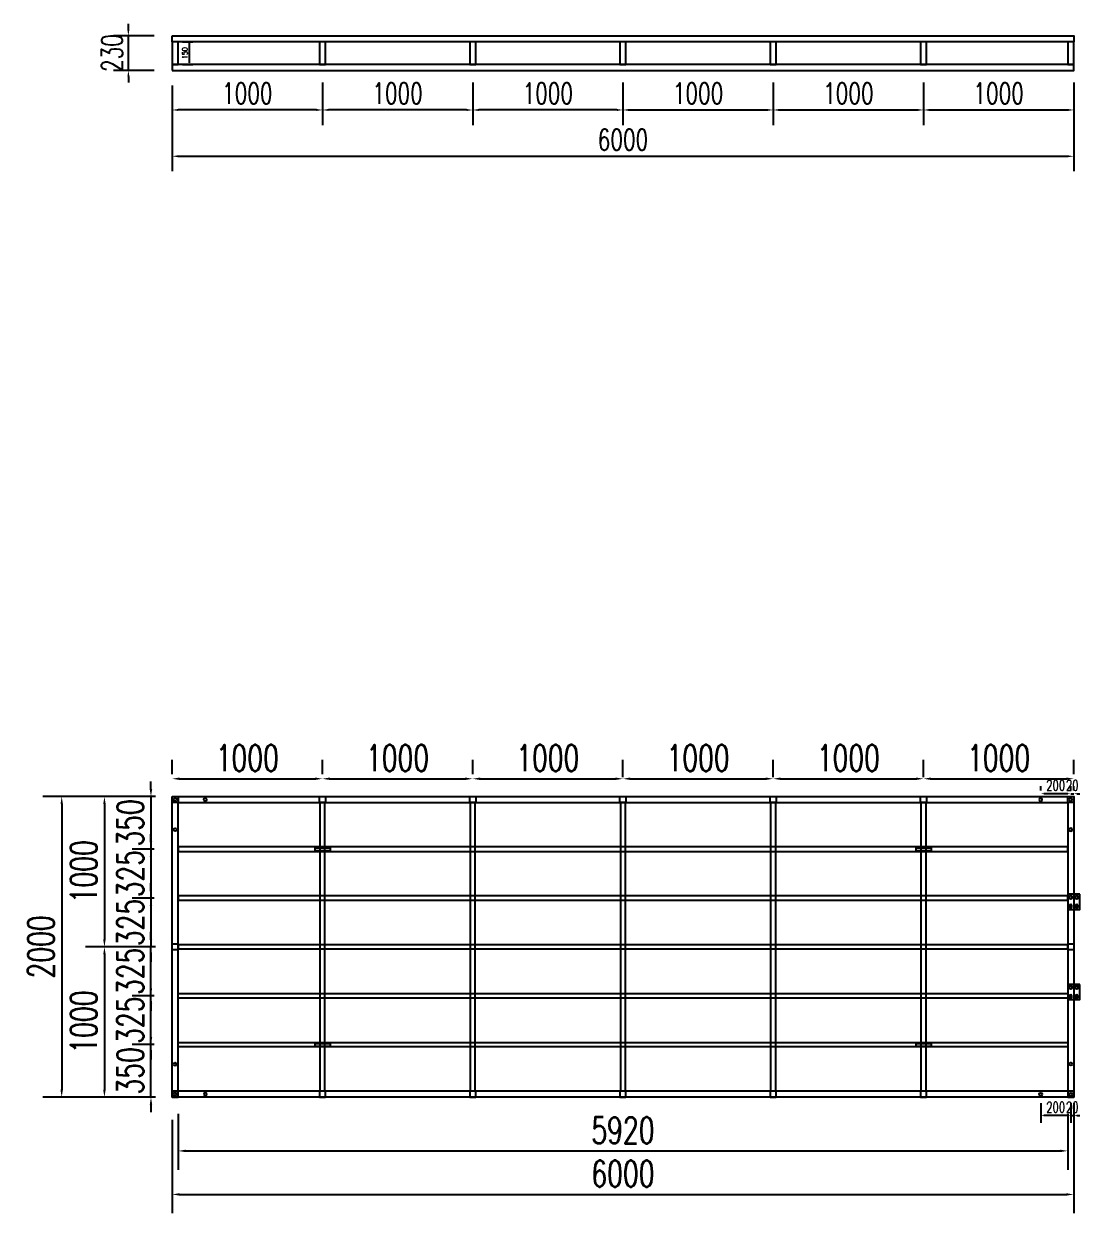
# Model space of a CAD drawing. Header units: millimetres. Extents: x -1088552 to 100, y 985 to 1353733.
# Drawn here: x -974571 to -967541, y 1264290 to 1272205 of the extents above; entities that cross this region are included whole.
import ezdxf

# ---------------------------------------------------------------- set-up
doc = ezdxf.new("R2010")
doc.units = ezdxf.units.MM
doc.header["$LTSCALE"] = 10
doc.layers.get('0').update_dxf_attribs({"linetype": 'CONTINUOUS'})
doc.layers.get('DEFPOINTS').update_dxf_attribs({"linetype": 'CONTINUOUS'})
for name, color, linetype in [('W-ALUMINUM_FRAME铝架', 30, 'CONTINUOUS'), ('W-STEEL_FRAME钢架', 3, 'CONTINUOUS'), ('W-STEEL_KEEL钢龙骨', 5, 'CONTINUOUS')]:
    doc.layers.add(name, color=color, linetype=linetype)
doc.styles.add('STANDARD_T3', font='simplex.shx', dxfattribs={"width": 0.7, "bigfont": 'gbcbig.shx'})
doc.dimstyles.new('W&&10', dxfattribs={"dimtxt": 35, "dimasz": 10, "dimexe": 25, "dimexo": 30, "dimgap": 10, "dimtad": 1, "dimdec": 0, "dimzin": 0, "dimdsep": 46, "dimtxsty": 'STANDARD_T3', "dimcen": 0.09, "dimclrd": 1, "dimclre": 1, "dimclrt": 7, "dimazin": 2, "dimtfac": 1, "dimtdec": 0, "dimtix": 1, "dimtmove": 2, "dimatfit": 3, "dimfxl": 100, "dimtolj": 1, "dimtzin": 0, "dimarcsym": 0})
doc.dimstyles.new('W&&20', dxfattribs={"dimtxt": 70, "dimasz": 20, "dimexe": 50, "dimexo": 60, "dimgap": 20, "dimtad": 1, "dimdec": 0, "dimzin": 0, "dimdsep": 46, "dimtxsty": 'STANDARD_T3', "dimcen": 0.09, "dimclrd": 1, "dimclre": 1, "dimclrt": 7, "dimazin": 2, "dimtfac": 1, "dimtdec": 0, "dimtix": 1, "dimtmove": 2, "dimatfit": 3, "dimfxl": 100, "dimtolj": 1, "dimtzin": 0, "dimarcsym": 0})
doc.dimstyles.new('W&&40', dxfattribs={"dimtxt": 140, "dimasz": 40, "dimexe": 100, "dimexo": 120, "dimgap": 40, "dimtad": 1, "dimdec": 0, "dimzin": 0, "dimdsep": 46, "dimtxsty": 'STANDARD_T3', "dimcen": 0.09, "dimclrd": 1, "dimclre": 1, "dimclrt": 7, "dimazin": 2, "dimtfac": 1, "dimtdec": 0, "dimtix": 1, "dimtmove": 2, "dimatfit": 3, "dimfxl": 100, "dimtolj": 1, "dimtzin": 0, "dimarcsym": 0})
doc.dimstyles.new('W&&50', dxfattribs={"dimtxt": 175, "dimasz": 50, "dimexe": 125, "dimexo": 150, "dimgap": 50, "dimtad": 1, "dimdec": 0, "dimzin": 0, "dimdsep": 46, "dimtxsty": 'STANDARD_T3', "dimcen": 0.09, "dimclrd": 1, "dimclre": 1, "dimclrt": 7, "dimazin": 2, "dimtfac": 1, "dimtdec": 0, "dimtix": 1, "dimtmove": 2, "dimatfit": 3, "dimfxl": 100, "dimtolj": 1, "dimtzin": 0, "dimarcsym": 0})

# ---------------------------------------------------------------- blocks, each defined once
blk = doc.blocks.new('*D26')
at = {"layer": 'DEFPOINTS', "color": 0, "transparency": 16777216}
for p in [(-973584, 1267062.4), (-974034.6, 1266062.4), (-973584, 1266062.4)]:
    blk.add_point(p, dxfattribs=at)
at = {"layer": 'W-STEEL_FRAME钢架', "color": 1, "lineweight": -2, "transparency": 16777216}
for p, q in [((-973734, 1267062.4), (-974159.6, 1267062.4)), ((-974034.6, 1267012.4), (-974034.6, 1266112.4)), ((-973734, 1266062.4), (-974159.6, 1266062.4))]:
    blk.add_line(p, q, dxfattribs=at)
at = {"layer": 'W-STEEL_FRAME钢架', "color": 1, "transparency": 16777216}
for points in [[(-974042.9, 1267012.4), (-974026.3, 1267012.4), (-974034.6, 1267062.4)], [(-974042.9, 1266112.4), (-974026.3, 1266112.4), (-974034.6, 1266062.4)]]:
    blk.add_solid(points, dxfattribs=at)
at = {"layer": 'W-STEEL_FRAME钢架', "color": 7, "transparency": 16777216, "insert": (-974172.1, 1266562.4), "char_height": 175, "attachment_point": 5, "rotation": 90, "style": 'STANDARD_T3'}
blk.add_mtext('\\A1;1000', dxfattribs=at)
blk = doc.blocks.new('*D27')
at = {"layer": 'DEFPOINTS', "color": 0, "transparency": 16777216}
for p in [(-973584, 1266062.4), (-974034.6, 1265062.4), (-973584, 1265062.4)]:
    blk.add_point(p, dxfattribs=at)
at = {"layer": 'W-STEEL_FRAME钢架', "color": 1, "lineweight": -2, "transparency": 16777216}
for p, q in [((-973734, 1266062.4), (-974159.6, 1266062.4)), ((-974034.6, 1266012.4), (-974034.6, 1265112.4)), ((-973734, 1265062.4), (-974159.6, 1265062.4))]:
    blk.add_line(p, q, dxfattribs=at)
at = {"layer": 'W-STEEL_FRAME钢架', "color": 1, "transparency": 16777216}
for points in [[(-974042.9, 1266012.4), (-974026.3, 1266012.4), (-974034.6, 1266062.4)], [(-974042.9, 1265112.4), (-974026.3, 1265112.4), (-974034.6, 1265062.4)]]:
    blk.add_solid(points, dxfattribs=at)
at = {"layer": 'W-STEEL_FRAME钢架', "color": 7, "transparency": 16777216, "insert": (-974172.1, 1265562.4), "char_height": 175, "attachment_point": 5, "rotation": 90, "style": 'STANDARD_T3'}
blk.add_mtext('\\A1;1000', dxfattribs=at)
blk = doc.blocks.new('*D28')
at = {"layer": 'DEFPOINTS', "color": 0, "transparency": 16777216}
for p in [(-973584, 1265062.4), (-967584, 1265062.4), (-967584, 1264415.4)]:
    blk.add_point(p, dxfattribs=at)
at = {"layer": 'W-STEEL_FRAME钢架', "color": 1, "lineweight": -2, "transparency": 16777216}
for p, q in [((-973584, 1264912.4), (-973584, 1264290.4)), ((-967584, 1264912.4), (-967584, 1264290.4)), ((-973534, 1264415.4), (-967634, 1264415.4))]:
    blk.add_line(p, q, dxfattribs=at)
at = {"layer": 'W-STEEL_FRAME钢架', "color": 1, "transparency": 16777216}
for points in [[(-973534, 1264423.7), (-973534, 1264407.1), (-973584, 1264415.4)], [(-967634, 1264423.7), (-967634, 1264407.1), (-967584, 1264415.4)]]:
    blk.add_solid(points, dxfattribs=at)
at = {"layer": 'W-STEEL_FRAME钢架', "color": 7, "transparency": 16777216, "insert": (-970584, 1264552.9), "char_height": 175, "attachment_point": 5, "style": 'STANDARD_T3'}
blk.add_mtext('\\A1;6000', dxfattribs=at)
blk = doc.blocks.new('*D29')
at = {"layer": 'DEFPOINTS', "color": 0, "transparency": 16777216}
for p in [(-973725, 1265412.4), (-973554, 1265412.4), (-973544, 1265062.4)]:
    blk.add_point(p, dxfattribs=at)
at = {"layer": 'W-STEEL_KEEL钢龙骨', "color": 1, "lineweight": -2, "transparency": 16777216}
for p, q in [((-973725, 1265462.4), (-973725, 1265512.4)), ((-973704, 1265412.4), (-973850, 1265412.4)), ((-973725, 1265062.4), (-973725, 1265412.4)), ((-973694, 1265062.4), (-973850, 1265062.4)), ((-973725, 1265012.4), (-973725, 1264962.4))]:
    blk.add_line(p, q, dxfattribs=at)
at = {"layer": 'W-STEEL_KEEL钢龙骨', "color": 1, "transparency": 16777216}
for points in [[(-973733.3, 1265462.4), (-973716.7, 1265462.4), (-973725, 1265412.4)], [(-973733.3, 1265012.4), (-973716.7, 1265012.4), (-973725, 1265062.4)]]:
    blk.add_solid(points, dxfattribs=at)
at = {"layer": 'W-STEEL_KEEL钢龙骨', "color": 7, "transparency": 16777216, "insert": (-973862.5, 1265237.4), "char_height": 175, "attachment_point": 5, "rotation": 90, "style": 'STANDARD_T3'}
blk.add_mtext('\\A1;350', dxfattribs=at)
blk = doc.blocks.new('*D30')
at = {"layer": 'DEFPOINTS', "color": 0, "transparency": 16777216}
for p in [(-973725, 1265737.4), (-973554, 1265737.4), (-973554, 1265412.4)]:
    blk.add_point(p, dxfattribs=at)
at = {"layer": 'W-STEEL_FRAME钢架', "color": 1, "lineweight": -2, "transparency": 16777216}
for p, q in [((-973725, 1265787.4), (-973725, 1265837.4)), ((-973704, 1265737.4), (-973850, 1265737.4)), ((-973725, 1265412.4), (-973725, 1265737.4)), ((-973704, 1265412.4), (-973850, 1265412.4)), ((-973725, 1265362.4), (-973725, 1265312.4))]:
    blk.add_line(p, q, dxfattribs=at)
at = {"layer": 'W-STEEL_FRAME钢架', "color": 1, "transparency": 16777216}
for points in [[(-973733.3, 1265787.4), (-973716.7, 1265787.4), (-973725, 1265737.4)], [(-973733.3, 1265362.4), (-973716.7, 1265362.4), (-973725, 1265412.4)]]:
    blk.add_solid(points, dxfattribs=at)
at = {"layer": 'W-STEEL_FRAME钢架', "color": 7, "transparency": 16777216, "insert": (-973862.5, 1265574.9), "char_height": 175, "attachment_point": 5, "rotation": 90, "style": 'STANDARD_T3'}
blk.add_mtext('\\A1;325', dxfattribs=at)
blk = doc.blocks.new('*D31')
at = {"layer": 'DEFPOINTS', "color": 0, "transparency": 16777216}
for p in [(-973584, 1267062.4), (-974319, 1265062.4), (-973584, 1265062.4)]:
    blk.add_point(p, dxfattribs=at)
at = {"layer": 'W-STEEL_FRAME钢架', "color": 1, "lineweight": -2, "transparency": 16777216}
for p, q in [((-973734, 1267062.4), (-974444, 1267062.4)), ((-974319, 1267012.4), (-974319, 1265112.4)), ((-973734, 1265062.4), (-974444, 1265062.4))]:
    blk.add_line(p, q, dxfattribs=at)
at = {"layer": 'W-STEEL_FRAME钢架', "color": 1, "transparency": 16777216}
for points in [[(-974327.3, 1267012.4), (-974310.6, 1267012.4), (-974319, 1267062.4)], [(-974327.3, 1265112.4), (-974310.6, 1265112.4), (-974319, 1265062.4)]]:
    blk.add_solid(points, dxfattribs=at)
at = {"layer": 'W-STEEL_FRAME钢架', "color": 7, "transparency": 16777216, "insert": (-974456.5, 1266062.4), "char_height": 175, "attachment_point": 5, "rotation": 90, "style": 'STANDARD_T3'}
blk.add_mtext('\\A1;2000', dxfattribs=at)
blk = doc.blocks.new('*D32')
at = {"color": 1, "lineweight": -2, "transparency": 16777216}
for p, q in [((-973584, 1271775), (-973584, 1271223.5)), ((-967584, 1271775), (-967584, 1271223.5)), ((-973544, 1271323.5), (-967624, 1271323.5))]:
    blk.add_line(p, q, dxfattribs=at)
at = {"color": 1, "transparency": 16777216}
for points in [[(-973544, 1271330.2), (-973544, 1271316.9), (-973584, 1271323.5)], [(-967624, 1271330.2), (-967624, 1271316.9), (-967584, 1271323.5)]]:
    blk.add_solid(points, dxfattribs=at)
at = {"layer": 'DEFPOINTS', "color": 0, "transparency": 16777216}
for p in [(-973584, 1271895), (-967584, 1271895), (-967584, 1271323.5)]:
    blk.add_point(p, dxfattribs=at)
at = {"color": 7, "transparency": 16777216, "insert": (-970584, 1271433.5), "char_height": 140, "attachment_point": 5, "style": 'STANDARD_T3'}
blk.add_mtext('\\A1;6000', dxfattribs=at)
blk = doc.blocks.new('*D34')
at = {"layer": 'DEFPOINTS', "color": 0, "transparency": 16777216}
for p in [(-973875.2, 1272125), (-973584, 1272125), (-973584, 1271895)]:
    blk.add_point(p, dxfattribs=at)
at = {"layer": 'W-ALUMINUM_FRAME铝架', "color": 1, "lineweight": -2, "transparency": 16777216}
for p, q in [((-973875.2, 1272165), (-973875.2, 1272205)), ((-973704, 1272125), (-973975.2, 1272125)), ((-973875.2, 1271895), (-973875.2, 1272125)), ((-973704, 1271895), (-973975.2, 1271895)), ((-973875.2, 1271855), (-973875.2, 1271815))]:
    blk.add_line(p, q, dxfattribs=at)
at = {"layer": 'W-ALUMINUM_FRAME铝架', "color": 1, "transparency": 16777216}
for points in [[(-973881.9, 1272165), (-973868.5, 1272165), (-973875.2, 1272125)], [(-973881.9, 1271855), (-973868.5, 1271855), (-973875.2, 1271895)]]:
    blk.add_solid(points, dxfattribs=at)
at = {"layer": 'W-ALUMINUM_FRAME铝架', "color": 7, "transparency": 16777216, "insert": (-973985.2, 1272010), "char_height": 140, "attachment_point": 5, "rotation": 90, "style": 'STANDARD_T3'}
blk.add_mtext('\\A1;230', dxfattribs=at)
blk = doc.blocks.new('*D36')
at = {"color": 1, "lineweight": -2, "transparency": 16777216}
for p, q in [((-970584, 1271815), (-970584, 1271531.5)), ((-969584, 1271815), (-969584, 1271531.5)), ((-970544, 1271631.5), (-969624, 1271631.5))]:
    blk.add_line(p, q, dxfattribs=at)
at = {"color": 1, "transparency": 16777216}
for points in [[(-970544, 1271638.2), (-970544, 1271624.8), (-970584, 1271631.5)], [(-969624, 1271638.2), (-969624, 1271624.8), (-969584, 1271631.5)]]:
    blk.add_solid(points, dxfattribs=at)
at = {"layer": 'DEFPOINTS', "color": 0, "transparency": 16777216}
for p in [(-970584, 1271935), (-969584, 1271935), (-969584, 1271631.5)]:
    blk.add_point(p, dxfattribs=at)
at = {"color": 7, "transparency": 16777216, "insert": (-970084, 1271741.5), "char_height": 140, "attachment_point": 5, "style": 'STANDARD_T3'}
blk.add_mtext('\\A1;1000', dxfattribs=at)
blk = doc.blocks.new('*D37')
at = {"color": 1, "lineweight": -2, "transparency": 16777216}
for p, q in [((-969584, 1271815), (-969584, 1271531.5)), ((-968584, 1271815), (-968584, 1271531.5)), ((-969544, 1271631.5), (-968624, 1271631.5))]:
    blk.add_line(p, q, dxfattribs=at)
at = {"color": 1, "transparency": 16777216}
for points in [[(-969544, 1271638.2), (-969544, 1271624.8), (-969584, 1271631.5)], [(-968624, 1271638.2), (-968624, 1271624.8), (-968584, 1271631.5)]]:
    blk.add_solid(points, dxfattribs=at)
at = {"layer": 'DEFPOINTS', "color": 0, "transparency": 16777216}
for p in [(-969584, 1271935), (-968584, 1271935), (-968584, 1271631.5)]:
    blk.add_point(p, dxfattribs=at)
at = {"color": 7, "transparency": 16777216, "insert": (-969084, 1271741.5), "char_height": 140, "attachment_point": 5, "style": 'STANDARD_T3'}
blk.add_mtext('\\A1;1000', dxfattribs=at)
blk = doc.blocks.new('*D50')
at = {"layer": 'DEFPOINTS', "color": 0, "transparency": 16777216}
for p in [(-973725, 1266062.4), (-973544, 1266062.4), (-973554, 1265737.4)]:
    blk.add_point(p, dxfattribs=at)
at = {"layer": 'W-STEEL_FRAME钢架', "color": 1, "lineweight": -2, "transparency": 16777216}
for p, q in [((-973725, 1266112.4), (-973725, 1266162.4)), ((-973694, 1266062.4), (-973850, 1266062.4)), ((-973725, 1265737.4), (-973725, 1266062.4)), ((-973704, 1265737.4), (-973850, 1265737.4)), ((-973725, 1265687.4), (-973725, 1265637.4))]:
    blk.add_line(p, q, dxfattribs=at)
at = {"layer": 'W-STEEL_FRAME钢架', "color": 1, "transparency": 16777216}
for points in [[(-973733.3, 1266112.4), (-973716.7, 1266112.4), (-973725, 1266062.4)], [(-973733.3, 1265687.4), (-973716.7, 1265687.4), (-973725, 1265737.4)]]:
    blk.add_solid(points, dxfattribs=at)
at = {"layer": 'W-STEEL_FRAME钢架', "color": 7, "transparency": 16777216, "insert": (-973862.5, 1265899.9), "char_height": 175, "attachment_point": 5, "rotation": 90, "style": 'STANDARD_T3'}
blk.add_mtext('\\A1;325', dxfattribs=at)
blk = doc.blocks.new('*D38')
at = {"layer": 'DEFPOINTS', "color": 0, "transparency": 16777216}
for p in [(-973544, 1267062.4), (-973725, 1266712.4), (-973554, 1266712.4)]:
    blk.add_point(p, dxfattribs=at)
at = {"layer": 'W-STEEL_KEEL钢龙骨', "color": 1, "lineweight": -2, "transparency": 16777216}
for p, q in [((-973725, 1267112.4), (-973725, 1267162.4)), ((-973694, 1267062.4), (-973850, 1267062.4)), ((-973725, 1267062.4), (-973725, 1266712.4)), ((-973704, 1266712.4), (-973850, 1266712.4)), ((-973725, 1266662.4), (-973725, 1266612.4))]:
    blk.add_line(p, q, dxfattribs=at)
at = {"layer": 'W-STEEL_KEEL钢龙骨', "color": 1, "transparency": 16777216}
for points in [[(-973733.3, 1267112.4), (-973716.7, 1267112.4), (-973725, 1267062.4)], [(-973733.3, 1266662.4), (-973716.7, 1266662.4), (-973725, 1266712.4)]]:
    blk.add_solid(points, dxfattribs=at)
at = {"layer": 'W-STEEL_KEEL钢龙骨', "color": 7, "transparency": 16777216, "insert": (-973862.5, 1266887.4), "char_height": 175, "attachment_point": 5, "rotation": 90, "style": 'STANDARD_T3'}
blk.add_mtext('\\A1;350', dxfattribs=at)
blk = doc.blocks.new('*D39')
at = {"layer": 'DEFPOINTS', "color": 0, "transparency": 16777216}
for p in [(-973554, 1266712.4), (-973725, 1266387.4), (-973554, 1266387.4)]:
    blk.add_point(p, dxfattribs=at)
at = {"layer": 'W-STEEL_FRAME钢架', "color": 1, "lineweight": -2, "transparency": 16777216}
for p, q in [((-973725, 1266762.4), (-973725, 1266812.4)), ((-973704, 1266712.4), (-973850, 1266712.4)), ((-973725, 1266712.4), (-973725, 1266387.4)), ((-973704, 1266387.4), (-973850, 1266387.4)), ((-973725, 1266337.4), (-973725, 1266287.4))]:
    blk.add_line(p, q, dxfattribs=at)
at = {"layer": 'W-STEEL_FRAME钢架', "color": 1, "transparency": 16777216}
for points in [[(-973733.3, 1266762.4), (-973716.7, 1266762.4), (-973725, 1266712.4)], [(-973733.3, 1266337.4), (-973716.7, 1266337.4), (-973725, 1266387.4)]]:
    blk.add_solid(points, dxfattribs=at)
at = {"layer": 'W-STEEL_FRAME钢架', "color": 7, "transparency": 16777216, "insert": (-973862.5, 1266549.9), "char_height": 175, "attachment_point": 5, "rotation": 90, "style": 'STANDARD_T3'}
blk.add_mtext('\\A1;325', dxfattribs=at)
blk = doc.blocks.new('*D40')
at = {"layer": 'DEFPOINTS', "color": 0, "transparency": 16777216}
for p in [(-973554, 1266387.4), (-973725, 1266062.4), (-973554, 1266062.4)]:
    blk.add_point(p, dxfattribs=at)
at = {"layer": 'W-STEEL_FRAME钢架', "color": 1, "lineweight": -2, "transparency": 16777216}
for p, q in [((-973725, 1266437.4), (-973725, 1266487.4)), ((-973704, 1266387.4), (-973850, 1266387.4)), ((-973725, 1266387.4), (-973725, 1266062.4)), ((-973704, 1266062.4), (-973850, 1266062.4)), ((-973725, 1266012.4), (-973725, 1265962.4))]:
    blk.add_line(p, q, dxfattribs=at)
at = {"layer": 'W-STEEL_FRAME钢架', "color": 1, "transparency": 16777216}
for points in [[(-973733.3, 1266437.4), (-973716.7, 1266437.4), (-973725, 1266387.4)], [(-973733.3, 1266012.4), (-973716.7, 1266012.4), (-973725, 1266062.4)]]:
    blk.add_solid(points, dxfattribs=at)
at = {"layer": 'W-STEEL_FRAME钢架', "color": 7, "transparency": 16777216, "insert": (-973862.5, 1266224.9), "char_height": 175, "attachment_point": 5, "rotation": 90, "style": 'STANDARD_T3'}
blk.add_mtext('\\A1;325', dxfattribs=at)
blk = doc.blocks.new('*D49')
at = {"color": 1, "lineweight": -2, "transparency": 16777216}
for p, q in [((-968584, 1271815), (-968584, 1271531.5)), ((-967584, 1271815), (-967584, 1271531.5)), ((-968544, 1271631.5), (-967624, 1271631.5))]:
    blk.add_line(p, q, dxfattribs=at)
at = {"color": 1, "transparency": 16777216}
for points in [[(-968544, 1271638.2), (-968544, 1271624.8), (-968584, 1271631.5)], [(-967624, 1271638.2), (-967624, 1271624.8), (-967584, 1271631.5)]]:
    blk.add_solid(points, dxfattribs=at)
at = {"layer": 'DEFPOINTS', "color": 0, "transparency": 16777216}
for p in [(-968584, 1271935), (-967584, 1271935), (-967584, 1271631.5)]:
    blk.add_point(p, dxfattribs=at)
at = {"color": 7, "transparency": 16777216, "insert": (-968084, 1271741.5), "char_height": 140, "attachment_point": 5, "style": 'STANDARD_T3'}
blk.add_mtext('\\A1;1000', dxfattribs=at)
blk = doc.blocks.new('*D59')
at = {"layer": 'DEFPOINTS', "color": 0, "transparency": 16777216}
for p in [(-972584.1, 1267181.3), (-973584, 1267062.4), (-972584.1, 1267062.4)]:
    blk.add_point(p, dxfattribs=at)
at = {"layer": 'W-STEEL_FRAME钢架', "color": 1, "lineweight": -2, "transparency": 16777216}
for p, q in [((-973584, 1267212.4), (-973584, 1267306.3)), ((-972584.1, 1267212.4), (-972584.1, 1267306.3)), ((-973534, 1267181.3), (-972634.1, 1267181.3))]:
    blk.add_line(p, q, dxfattribs=at)
at = {"layer": 'W-STEEL_FRAME钢架', "color": 1, "transparency": 16777216}
for points in [[(-973534, 1267189.7), (-973534, 1267173), (-973584, 1267181.3)], [(-972634.1, 1267189.7), (-972634.1, 1267173), (-972584.1, 1267181.3)]]:
    blk.add_solid(points, dxfattribs=at)
at = {"layer": 'W-STEEL_FRAME钢架', "color": 7, "transparency": 16777216, "insert": (-973084, 1267318.8), "char_height": 175, "attachment_point": 5, "style": 'STANDARD_T3'}
blk.add_mtext('\\A1;1000', dxfattribs=at)
blk = doc.blocks.new('*D60')
at = {"layer": 'DEFPOINTS', "color": 0, "transparency": 16777216}
for p in [(-971584, 1267181.3), (-972584.1, 1267062.4), (-971584, 1267062.4)]:
    blk.add_point(p, dxfattribs=at)
at = {"layer": 'W-STEEL_FRAME钢架', "color": 1, "lineweight": -2, "transparency": 16777216}
for p, q in [((-972584.1, 1267212.4), (-972584.1, 1267306.3)), ((-971584, 1267212.4), (-971584, 1267306.3)), ((-972534.1, 1267181.3), (-971634, 1267181.3))]:
    blk.add_line(p, q, dxfattribs=at)
at = {"layer": 'W-STEEL_FRAME钢架', "color": 1, "transparency": 16777216}
for points in [[(-972534.1, 1267189.7), (-972534.1, 1267173), (-972584.1, 1267181.3)], [(-971634, 1267189.7), (-971634, 1267173), (-971584, 1267181.3)]]:
    blk.add_solid(points, dxfattribs=at)
at = {"layer": 'W-STEEL_FRAME钢架', "color": 7, "transparency": 16777216, "insert": (-972084, 1267318.8), "char_height": 175, "attachment_point": 5, "style": 'STANDARD_T3'}
blk.add_mtext('\\A1;1000', dxfattribs=at)
blk = doc.blocks.new('*D62')
at = {"layer": 'DEFPOINTS', "color": 0, "transparency": 16777216}
for p in [(-967584, 1267181.4), (-968584.1, 1267062.4), (-967584, 1267062.4)]:
    blk.add_point(p, dxfattribs=at)
at = {"layer": 'W-STEEL_FRAME钢架', "color": 1, "lineweight": -2, "transparency": 16777216}
for p, q in [((-968584.1, 1267212.4), (-968584.1, 1267306.4)), ((-967584, 1267212.4), (-967584, 1267306.4)), ((-968534.1, 1267181.4), (-967634, 1267181.4))]:
    blk.add_line(p, q, dxfattribs=at)
at = {"layer": 'W-STEEL_FRAME钢架', "color": 1, "transparency": 16777216}
for points in [[(-968534.1, 1267189.7), (-968534.1, 1267173), (-968584.1, 1267181.4)], [(-967634, 1267189.7), (-967634, 1267173), (-967584, 1267181.4)]]:
    blk.add_solid(points, dxfattribs=at)
at = {"layer": 'W-STEEL_FRAME钢架', "color": 7, "transparency": 16777216, "insert": (-968084, 1267318.9), "char_height": 175, "attachment_point": 5, "style": 'STANDARD_T3'}
blk.add_mtext('\\A1;1000', dxfattribs=at)
blk = doc.blocks.new('*U64')
at = {"layer": 'W-STEEL_FRAME钢架', "transparency": 33554687}
blk.add_lwpolyline([(-20, -80), (20, -80), (20, 70), (-20, 70)], close=True, dxfattribs=at)
blk = doc.blocks.new('*U65')
at = {"layer": 'W-STEEL_FRAME钢架', "color": 0, "linetype": 'ByBlock', "lineweight": -2, "transparency": 16777216}
for p in [(0, 0), (1000, 0), (2000, 0), (3000, 0), (4000, 0)]:
    blk.add_blockref('*U64', p, dxfattribs=at)
blk = doc.blocks.new('*U145')
at = {"layer": 'W-STEEL_FRAME钢架', "transparency": 33554687}
blk.add_lwpolyline([(-50, -40), (-50, 40), (50, 40), (50, -40)], close=True, dxfattribs=at)
at = {"layer": 'W-STEEL_FRAME钢架', "color": 2, "transparency": 33554687}
for points in [[(-35, 13), (-25, 13, 1), (-25, 27), (-35, 27, 1)], [(35, 13), (25, 13, -1), (25, 27), (35, 27, -1)], [(-35, -27), (-25, -27, 1), (-25, -13), (-35, -13, 1)], [(35, -27), (25, -27, -1), (25, -13), (35, -13, -1)]]:
    blk.add_lwpolyline(points, format="xyb", close=True, dxfattribs=at)
blk = doc.blocks.new('*U146')
at = {"layer": 'W-STEEL_FRAME钢架', "color": 0, "linetype": 'ByBlock', "lineweight": -2, "transparency": 16777216}
for p in [(0, 0), (600, 0)]:
    blk.add_blockref('*U145', p, dxfattribs=at)
blk = doc.blocks.new('*U197')
at = {"layer": 'W-STEEL_FRAME钢架', "transparency": 33554687}
blk.add_circle((0, 0), 10, dxfattribs=at)
blk = doc.blocks.new('*U198')
at = {"layer": 'W-STEEL_FRAME钢架', "color": 0, "linetype": 'ByBlock', "lineweight": -2, "transparency": 16777216}
for p in [(0, 0), (200, 0)]:
    blk.add_blockref('*U197', p, dxfattribs=at)
blk = doc.blocks.new('*U199')
at = {"layer": 'W-STEEL_FRAME钢架', "color": 5, "transparency": 33554687}
for points in [[(-20, 1000), (20, 1000), (20, 960), (-20, 960)], [(-20, -1000), (20, -1000), (20, -960), (-20, -960)]]:
    blk.add_lwpolyline(points, close=True, dxfattribs=at)
at = {"layer": 'W-STEEL_FRAME钢架', "transparency": 33554687}
blk.add_lwpolyline([(-15, 960), (15, 960), (15, -960), (-15, -960)], close=True, dxfattribs=at)
blk = doc.blocks.new('*U200')
at = {"color": 0, "linetype": 'ByBlock', "lineweight": -2, "transparency": 16777216}
for p in [(0, 0), (1000, 0), (2000, 0), (3000, 0), (4000, 0)]:
    blk.add_blockref('*U199', p, dxfattribs=at)
blk = doc.blocks.new('*D201')
at = {"layer": 'DEFPOINTS', "color": 0, "transparency": 16777216}
for p in [(-970584, 1267181.3), (-971584, 1267062.4), (-970584, 1267042.4)]:
    blk.add_point(p, dxfattribs=at)
at = {"layer": 'W-STEEL_FRAME钢架', "color": 1, "lineweight": -2, "transparency": 16777216}
for p, q in [((-971584, 1267212.4), (-971584, 1267306.3)), ((-970584, 1267192.4), (-970584, 1267306.3)), ((-971534, 1267181.3), (-970634, 1267181.3))]:
    blk.add_line(p, q, dxfattribs=at)
at = {"layer": 'W-STEEL_FRAME钢架', "color": 1, "transparency": 16777216}
for points in [[(-971534, 1267189.7), (-971534, 1267173), (-971584, 1267181.3)], [(-970634, 1267189.7), (-970634, 1267173), (-970584, 1267181.3)]]:
    blk.add_solid(points, dxfattribs=at)
at = {"layer": 'W-STEEL_FRAME钢架', "color": 7, "transparency": 16777216, "insert": (-971084, 1267318.8), "char_height": 175, "attachment_point": 5, "style": 'STANDARD_T3'}
blk.add_mtext('\\A1;1000', dxfattribs=at)
blk = doc.blocks.new('*D202')
at = {"layer": 'DEFPOINTS', "color": 0, "transparency": 16777216}
for p in [(-969584, 1267181.3), (-970584, 1267042.4), (-969584, 1267042.4)]:
    blk.add_point(p, dxfattribs=at)
at = {"layer": 'W-STEEL_FRAME钢架', "color": 1, "lineweight": -2, "transparency": 16777216}
for p, q in [((-970584, 1267192.4), (-970584, 1267306.3)), ((-969584, 1267192.4), (-969584, 1267306.3)), ((-970534, 1267181.3), (-969634, 1267181.3))]:
    blk.add_line(p, q, dxfattribs=at)
at = {"layer": 'W-STEEL_FRAME钢架', "color": 1, "transparency": 16777216}
for points in [[(-970534, 1267189.7), (-970534, 1267173), (-970584, 1267181.3)], [(-969634, 1267189.7), (-969634, 1267173), (-969584, 1267181.3)]]:
    blk.add_solid(points, dxfattribs=at)
at = {"layer": 'W-STEEL_FRAME钢架', "color": 7, "transparency": 16777216, "insert": (-970084, 1267318.8), "char_height": 175, "attachment_point": 5, "style": 'STANDARD_T3'}
blk.add_mtext('\\A1;1000', dxfattribs=at)
blk = doc.blocks.new('*D203')
at = {"layer": 'DEFPOINTS', "color": 0, "transparency": 16777216}
for p in [(-968584, 1267181.3), (-969584, 1267042.4), (-968584, 1267042.4)]:
    blk.add_point(p, dxfattribs=at)
at = {"layer": 'W-STEEL_FRAME钢架', "color": 1, "lineweight": -2, "transparency": 16777216}
for p, q in [((-969584, 1267192.4), (-969584, 1267306.3)), ((-968584, 1267192.4), (-968584, 1267306.3)), ((-969534, 1267181.3), (-968634, 1267181.3))]:
    blk.add_line(p, q, dxfattribs=at)
at = {"layer": 'W-STEEL_FRAME钢架', "color": 1, "transparency": 16777216}
for points in [[(-969534, 1267189.7), (-969534, 1267173), (-969584, 1267181.3)], [(-968634, 1267189.7), (-968634, 1267173), (-968584, 1267181.3)]]:
    blk.add_solid(points, dxfattribs=at)
at = {"layer": 'W-STEEL_FRAME钢架', "color": 7, "transparency": 16777216, "insert": (-969084, 1267318.8), "char_height": 175, "attachment_point": 5, "style": 'STANDARD_T3'}
blk.add_mtext('\\A1;1000', dxfattribs=at)
blk = doc.blocks.new('*D204')
at = {"color": 1, "lineweight": -2, "transparency": 16777216}
for p, q in [((-967603.8, 1267102.4), (-967603.8, 1267132.1)), ((-967584, 1267102.4), (-967584, 1267132.1)), ((-967623.8, 1267082.1), (-967643.8, 1267082.1)), ((-967603.8, 1267082.1), (-967584, 1267082.1)), ((-967564, 1267082.1), (-967544, 1267082.1))]:
    blk.add_line(p, q, dxfattribs=at)
at = {"color": 1, "transparency": 16777216}
for points in [[(-967623.8, 1267085.5), (-967623.8, 1267078.8), (-967603.8, 1267082.1)], [(-967564, 1267085.5), (-967564, 1267078.8), (-967584, 1267082.1)]]:
    blk.add_solid(points, dxfattribs=at)
at = {"layer": 'DEFPOINTS', "color": 0, "transparency": 16777216}
for p in [(-967584, 1267082.1), (-967603.8, 1267042.4), (-967584, 1267042.4)]:
    blk.add_point(p, dxfattribs=at)
at = {"color": 7, "transparency": 16777216, "insert": (-967593.9, 1267137.1), "char_height": 70, "attachment_point": 5, "style": 'STANDARD_T3'}
blk.add_mtext('\\A1;20', dxfattribs=at)
blk = doc.blocks.new('*D205')
at = {"color": 1, "lineweight": -2, "transparency": 16777216}
for p, q in [((-967803.8, 1267102.4), (-967803.8, 1267132.1)), ((-967604, 1267102.4), (-967604, 1267132.1)), ((-967624, 1267082.1), (-967783.8, 1267082.1))]:
    blk.add_line(p, q, dxfattribs=at)
at = {"color": 1, "transparency": 16777216}
for points in [[(-967783.8, 1267085.5), (-967783.8, 1267078.8), (-967803.8, 1267082.1)], [(-967624, 1267085.5), (-967624, 1267078.8), (-967604, 1267082.1)]]:
    blk.add_solid(points, dxfattribs=at)
at = {"layer": 'DEFPOINTS', "color": 0, "transparency": 16777216}
for p in [(-967803.8, 1267082.1), (-967803.8, 1267042.4), (-967604, 1267042.4)]:
    blk.add_point(p, dxfattribs=at)
at = {"color": 7, "transparency": 16777216, "insert": (-967703.9, 1267137.1), "char_height": 70, "attachment_point": 5, "style": 'STANDARD_T3'}
blk.add_mtext('\\A1;200', dxfattribs=at)
blk = doc.blocks.new('*U206')
at = {"layer": 'W-STEEL_FRAME钢架', "transparency": 33554687}
blk.add_circle((0, 0), 10, dxfattribs=at)
blk = doc.blocks.new('*U207')
at = {"layer": 'W-STEEL_FRAME钢架', "color": 0, "linetype": 'ByBlock', "lineweight": -2, "transparency": 16777216}
for p in [(0, 0), (200, 0)]:
    blk.add_blockref('*U206', p, dxfattribs=at)
blk = doc.blocks.new('*D208')
at = {"color": 1, "lineweight": -2, "transparency": 16777216}
for p, q in [((-967603.8, 1265022.4), (-967603.8, 1264891.4)), ((-967584, 1265022.4), (-967584, 1264891.4)), ((-967623.8, 1264941.4), (-967643.8, 1264941.4)), ((-967603.8, 1264941.4), (-967584, 1264941.4)), ((-967564, 1264941.4), (-967544, 1264941.4))]:
    blk.add_line(p, q, dxfattribs=at)
at = {"color": 1, "transparency": 16777216}
for points in [[(-967623.8, 1264944.8), (-967623.8, 1264938.1), (-967603.8, 1264941.4)], [(-967564, 1264944.8), (-967564, 1264938.1), (-967584, 1264941.4)]]:
    blk.add_solid(points, dxfattribs=at)
at = {"layer": 'DEFPOINTS', "color": 0, "transparency": 16777216}
for p in [(-967603.8, 1265082.4), (-967584, 1265082.4), (-967584, 1264941.4)]:
    blk.add_point(p, dxfattribs=at)
at = {"color": 7, "transparency": 16777216, "insert": (-967593.9, 1264996.4), "char_height": 70, "attachment_point": 5, "style": 'STANDARD_T3'}
blk.add_mtext('\\A1;20', dxfattribs=at)
blk = doc.blocks.new('*D209')
at = {"color": 1, "lineweight": -2, "transparency": 16777216}
for p, q in [((-967803.8, 1265022.4), (-967803.8, 1264891.4)), ((-967604, 1265022.4), (-967604, 1264891.4)), ((-967624, 1264941.4), (-967783.8, 1264941.4))]:
    blk.add_line(p, q, dxfattribs=at)
at = {"color": 1, "transparency": 16777216}
for points in [[(-967783.8, 1264944.8), (-967783.8, 1264938.1), (-967803.8, 1264941.4)], [(-967624, 1264944.8), (-967624, 1264938.1), (-967604, 1264941.4)]]:
    blk.add_solid(points, dxfattribs=at)
at = {"layer": 'DEFPOINTS', "color": 0, "transparency": 16777216}
for p in [(-967803.8, 1265082.4), (-967604, 1265082.4), (-967803.8, 1264941.4)]:
    blk.add_point(p, dxfattribs=at)
at = {"color": 7, "transparency": 16777216, "insert": (-967703.9, 1264996.4), "char_height": 70, "attachment_point": 5, "style": 'STANDARD_T3'}
blk.add_mtext('\\A1;200', dxfattribs=at)
blk = doc.blocks.new('*D236')
at = {"color": 1, "lineweight": -2, "transparency": 16777216}
for p, q in [((-973544, 1264952.4), (-973544, 1264580)), ((-967624, 1264952.4), (-967624, 1264580)), ((-973494, 1264705), (-967674, 1264705))]:
    blk.add_line(p, q, dxfattribs=at)
at = {"color": 1, "transparency": 16777216}
for points in [[(-973494, 1264713.4), (-973494, 1264696.7), (-973544, 1264705)], [(-967674, 1264713.4), (-967674, 1264696.7), (-967624, 1264705)]]:
    blk.add_solid(points, dxfattribs=at)
at = {"layer": 'DEFPOINTS', "color": 0, "transparency": 16777216}
for p in [(-973544, 1265102.4), (-967624, 1265102.4), (-967624, 1264705)]:
    blk.add_point(p, dxfattribs=at)
at = {"color": 7, "transparency": 16777216, "insert": (-970584, 1264842.5), "char_height": 175, "attachment_point": 5, "style": 'STANDARD_T3'}
blk.add_mtext('\\A1;5920', dxfattribs=at)
blk = doc.blocks.new('*D249')
at = {"color": 1, "lineweight": -2, "transparency": 16777216}
for p, q in [((-971584, 1271815), (-971584, 1271531.5)), ((-970584, 1271815), (-970584, 1271531.5)), ((-970624, 1271631.5), (-971544, 1271631.5))]:
    blk.add_line(p, q, dxfattribs=at)
at = {"color": 1, "transparency": 16777216}
for points in [[(-971544, 1271638.2), (-971544, 1271624.8), (-971584, 1271631.5)], [(-970624, 1271638.2), (-970624, 1271624.8), (-970584, 1271631.5)]]:
    blk.add_solid(points, dxfattribs=at)
at = {"layer": 'DEFPOINTS', "color": 0, "transparency": 16777216}
for p in [(-971584, 1271935), (-970584, 1271935), (-971584, 1271631.5)]:
    blk.add_point(p, dxfattribs=at)
at = {"color": 7, "transparency": 16777216, "insert": (-971084, 1271741.5), "char_height": 140, "attachment_point": 5, "style": 'STANDARD_T3'}
blk.add_mtext('\\A1;1000', dxfattribs=at)
blk = doc.blocks.new('*D250')
at = {"color": 1, "lineweight": -2, "transparency": 16777216}
for p, q in [((-972584, 1271815), (-972584, 1271531.5)), ((-971584, 1271815), (-971584, 1271531.5)), ((-971624, 1271631.5), (-972544, 1271631.5))]:
    blk.add_line(p, q, dxfattribs=at)
at = {"color": 1, "transparency": 16777216}
for points in [[(-972544, 1271638.2), (-972544, 1271624.8), (-972584, 1271631.5)], [(-971624, 1271638.2), (-971624, 1271624.8), (-971584, 1271631.5)]]:
    blk.add_solid(points, dxfattribs=at)
at = {"layer": 'DEFPOINTS', "color": 0, "transparency": 16777216}
for p in [(-972584, 1271935), (-971584, 1271935), (-972584, 1271631.5)]:
    blk.add_point(p, dxfattribs=at)
at = {"color": 7, "transparency": 16777216, "insert": (-972084, 1271741.5), "char_height": 140, "attachment_point": 5, "style": 'STANDARD_T3'}
blk.add_mtext('\\A1;1000', dxfattribs=at)
blk = doc.blocks.new('*D251')
at = {"color": 1, "lineweight": -2, "transparency": 16777216}
for p, q in [((-972584, 1271815), (-972584, 1271531.5)), ((-973584, 1271775), (-973584, 1271531.5)), ((-972624, 1271631.5), (-973544, 1271631.5))]:
    blk.add_line(p, q, dxfattribs=at)
at = {"color": 1, "transparency": 16777216}
for points in [[(-973544, 1271638.2), (-973544, 1271624.8), (-973584, 1271631.5)], [(-972624, 1271638.2), (-972624, 1271624.8), (-972584, 1271631.5)]]:
    blk.add_solid(points, dxfattribs=at)
at = {"layer": 'DEFPOINTS', "color": 0, "transparency": 16777216}
for p in [(-973584, 1271895), (-972584, 1271935), (-973584, 1271631.5)]:
    blk.add_point(p, dxfattribs=at)
at = {"color": 7, "transparency": 16777216, "insert": (-973084, 1271741.5), "char_height": 140, "attachment_point": 5, "style": 'STANDARD_T3'}
blk.add_mtext('\\A1;1000', dxfattribs=at)
blk = doc.blocks.new('*U252')
at = {"layer": 'W-STEEL_FRAME钢架', "transparency": 33554687}
blk.add_circle((0, 0), 10, dxfattribs=at)
blk = doc.blocks.new('*U253')
at = {"layer": 'W-STEEL_FRAME钢架', "color": 0, "linetype": 'ByBlock', "lineweight": -2, "transparency": 16777216}
for p in [(0, 0), (200, 0)]:
    blk.add_blockref('*U252', p, dxfattribs=at)
blk = doc.blocks.new('*U254')
at = {"layer": 'W-STEEL_FRAME钢架', "transparency": 33554687}
blk.add_circle((0, 0), 10, dxfattribs=at)
blk = doc.blocks.new('*U255')
at = {"layer": 'W-STEEL_FRAME钢架', "color": 0, "linetype": 'ByBlock', "lineweight": -2, "transparency": 16777216}
for p in [(0, 0), (200, 0)]:
    blk.add_blockref('*U254', p, dxfattribs=at)
blk = doc.blocks.new('*U262')
at = {"layer": 'W-STEEL_FRAME钢架', "transparency": 33554687}
blk.add_circle((0, 0), 10, dxfattribs=at)
blk = doc.blocks.new('*U263')
at = {"layer": 'W-STEEL_FRAME钢架', "color": 0, "linetype": 'ByBlock', "lineweight": -2, "transparency": 16777216}
for p in [(0, 0), (200, 0)]:
    blk.add_blockref('*U262', p, dxfattribs=at)
blk = doc.blocks.new('*U260')
at = {"layer": 'W-STEEL_FRAME钢架', "transparency": 33554687}
blk.add_circle((0, 0), 10, dxfattribs=at)
blk = doc.blocks.new('*U261')
at = {"layer": 'W-STEEL_FRAME钢架', "color": 0, "linetype": 'ByBlock', "lineweight": -2, "transparency": 16777216}
for p in [(0, 0), (200, 0)]:
    blk.add_blockref('*U260', p, dxfattribs=at)
blk = doc.blocks.new('*U256')
at = {"layer": 'W-STEEL_FRAME钢架', "transparency": 33554687}
blk.add_circle((0, 0), 10, dxfattribs=at)
blk = doc.blocks.new('*U257')
at = {"layer": 'W-STEEL_FRAME钢架', "color": 0, "linetype": 'ByBlock', "lineweight": -2, "transparency": 16777216}
for p in [(0, 0), (200, 0)]:
    blk.add_blockref('*U256', p, dxfattribs=at)
blk = doc.blocks.new('*U258')
at = {"layer": 'W-STEEL_FRAME钢架', "transparency": 33554687}
blk.add_circle((0, 0), 10, dxfattribs=at)
blk = doc.blocks.new('*U259')
at = {"layer": 'W-STEEL_FRAME钢架', "color": 0, "linetype": 'ByBlock', "lineweight": -2, "transparency": 16777216}
for p in [(0, 0), (200, 0)]:
    blk.add_blockref('*U258', p, dxfattribs=at)
blk = doc.blocks.new('*D598')
at = {"color": 1, "lineweight": -2, "transparency": 16777216}
for p, q in [((-973514, 1272085), (-973446.6, 1272085)), ((-973471.6, 1272075), (-973471.6, 1271945)), ((-973514, 1271935), (-973446.6, 1271935))]:
    blk.add_line(p, q, dxfattribs=at)
at = {"color": 1, "transparency": 16777216}
for points in [[(-973473.2, 1272075), (-973469.9, 1272075), (-973471.6, 1272085)], [(-973473.2, 1271945), (-973469.9, 1271945), (-973471.6, 1271935)]]:
    blk.add_solid(points, dxfattribs=at)
at = {"layer": 'DEFPOINTS', "color": 0, "transparency": 16777216}
for p in [(-973544, 1272085), (-973544, 1271935), (-973471.6, 1271935)]:
    blk.add_point(p, dxfattribs=at)
at = {"color": 7, "transparency": 16777216, "insert": (-973499.1, 1272010), "char_height": 35, "attachment_point": 5, "rotation": 90, "style": 'STANDARD_T3'}
blk.add_mtext('\\A1;150', dxfattribs=at)

msp = doc.modelspace()

# ---------------------------------------------------------------- linework, layer by layer
at = {"color": 1, "transparency": 33554687}
msp.add_line((-973584, 1271795), (-973584, 1271288.7), dxfattribs=at)
at = {"transparency": 33554687}
for points in [[(-972532, 1266701.4), (-972632, 1266701.4), (-972632, 1266721.4), (-972532, 1266721.4)], [(-968532, 1266701.4), (-968632, 1266701.4), (-968632, 1266721.4), (-968532, 1266721.4)], [(-972532, 1265400.8), (-972632, 1265400.8), (-972632, 1265420.8), (-972532, 1265420.8)], [(-968532, 1265400.8), (-968632, 1265400.8), (-968632, 1265420.8), (-968532, 1265420.8)]]:
    msp.add_lwpolyline(points, close=True, dxfattribs=at)
at = {"layer": 'W-STEEL_FRAME钢架', "transparency": 33554687}
for points in [[(-973584, 1272125), (-967584, 1272125), (-967584, 1272085), (-973584, 1272085)], [(-973584, 1271935), (-973544, 1271935), (-973544, 1272085), (-973584, 1272085)], [(-967624, 1271935), (-967584, 1271935), (-967584, 1272085), (-967624, 1272085)], [(-973584, 1271895), (-967584, 1271895), (-967584, 1271935), (-973584, 1271935)], [(-973584, 1267062.4), (-967584, 1267062.4), (-967584, 1265062.4), (-973584, 1265062.4)], [(-973543.3, 1267022.4), (-967623.3, 1267022.4), (-967624, 1265102.4), (-973544, 1265102.4)]]:
    msp.add_lwpolyline(points, close=True, dxfattribs=at)
at = {"layer": 'W-STEEL_FRAME钢架', "color": 5, "transparency": 33554687}
for points in [[(-973584, 1267062.4), (-973544, 1267062.4), (-973544, 1267022.4), (-973584, 1267022.4)], [(-967624, 1267062.4), (-967584, 1267062.4), (-967584, 1267022.4), (-967624, 1267022.4)], [(-973584, 1266082.4), (-973544, 1266082.4), (-973544, 1266042.4), (-973584, 1266042.4)], [(-973544, 1266077.4), (-967623.7, 1266077.4), (-967623.7, 1266047.4), (-973544, 1266047.4)], [(-967623.7, 1266082.4), (-967584, 1266082.4), (-967584, 1266042.4), (-967623.7, 1266042.4)], [(-973584, 1265062.4), (-973544, 1265062.4), (-973544, 1265102.4), (-973584, 1265102.4)], [(-967624, 1265062.4), (-967584, 1265062.4), (-967584, 1265102.4), (-967624, 1265102.4)]]:
    msp.add_lwpolyline(points, close=True, dxfattribs=at)
at = {"layer": 'W-STEEL_KEEL钢龙骨', "transparency": 33554687}
for points in [[(-973543.8, 1266697.4), (-967623.4, 1266697.4), (-967623.4, 1266727.4), (-973543.8, 1266727.4)], [(-973543.8, 1265752.4), (-967623.8, 1265752.4), (-967623.8, 1265722.4), (-973543.8, 1265722.4)], [(-973543.8, 1265427.4), (-967623.9, 1265427.4), (-967623.9, 1265397.4), (-973543.8, 1265397.4)]]:
    msp.add_lwpolyline(points, close=True, dxfattribs=at)
at = {"layer": 'W-STEEL_KEEL钢龙骨', "color": 5, "transparency": 33554687}
msp.add_lwpolyline([(-973543.8, 1266372.4), (-967623.6, 1266372.4), (-967623.6, 1266402.4), (-973543.8, 1266402.4)], close=True, dxfattribs=at)

# ---------------------------------------------------------------- block references
at = {"transparency": 33554687}
msp.add_blockref('*U200', (-972584, 1266062.4), dxfattribs=at)
at = {"layer": 'W-STEEL_FRAME钢架', "transparency": 33554687}
for name, p in [('*U65', (-972584, 1272015)), ('*U263', (-973564.2, 1267042.4))]:
    msp.add_blockref(name, p, dxfattribs=at)
for name, p, rotation in [('*U259', (-973564.2, 1267042.4), 270.0000000037202), ('*U253', (-967603.8, 1265082.4), 90.00000000372023), ('*U207', (-967603.8, 1265082.4), 180.0000000037203)]:
    msp.add_blockref(name, p, dxfattribs=dict(at, rotation=rotation))
at = {"layer": 'W-STEEL_FRAME钢架', "transparency": 33554687, "xscale": -1}
msp.add_blockref('*U198', (-967603.8, 1267042.4), dxfattribs=at)
for name, p, rotation in [('*U255', (-967603.8, 1267042.4), 89.99999999627978), ('*U146', (-967584, 1266362.4), 90), ('*U257', (-973564.2, 1265082.4), 269.9999999962798), ('*U261', (-973564.2, 1265082.4), 180)]:
    msp.add_blockref(name, p, dxfattribs=dict(at, rotation=rotation))

# ---------------------------------------------------------------- dimensions: what is measured, and where the dimension line sits
at = {"transparency": 33554687}
dim = msp.add_linear_dim(base=(-973471.6, 1271935), p1=(-973544, 1272085), p2=(-973544, 1271935), angle=90, dimstyle='W&&10', dxfattribs=at)
dim.commit()
dim.dimension.update_dxf_attribs({"geometry": '*D598', "text_midpoint": (-973499.1, 1272010)})
for base, p1, p2, dimstyle, picture, middle in [((-973584, 1271631.5), (-972584, 1271935), (-973584, 1271895), 'W&&40', '*D251', (-973084, 1271741.5)), ((-972584, 1271631.5), (-971584, 1271935), (-972584, 1271935), 'W&&40', '*D250', (-972084, 1271741.5)), ((-971584, 1271631.5), (-970584, 1271935), (-971584, 1271935), 'W&&40', '*D249', (-971084, 1271741.5)), ((-969584, 1271631.5), (-970584, 1271935), (-969584, 1271935), 'W&&40', '*D36', (-970084, 1271741.5)), ((-968584, 1271631.5), (-969584, 1271935), (-968584, 1271935), 'W&&40', '*D37', (-969084, 1271741.5)), ((-967584, 1271631.5), (-968584, 1271935), (-967584, 1271935), 'W&&40', '*D49', (-968084, 1271741.5)), ((-967803.8, 1267082.1), (-967604, 1267042.4), (-967803.8, 1267042.4), 'W&&20', '*D205', (-967703.9, 1267137.1)), ((-967584, 1267082.1), (-967603.8, 1267042.4), (-967584, 1267042.4), 'W&&20', '*D204', (-967593.9, 1267137.1)), ((-967624, 1264705), (-973544, 1265102.4), (-967624, 1265102.4), 'W&&50', '*D236', (-970584, 1264842.5)), ((-967803.8, 1264941.4), (-967604, 1265082.4), (-967803.8, 1265082.4), 'W&&20', '*D209', (-967703.9, 1264996.4)), ((-967584, 1264941.4), (-967603.8, 1265082.4), (-967584, 1265082.4), 'W&&20', '*D208', (-967593.9, 1264996.4))]:
    dim = msp.add_linear_dim(base=base, p1=p1, p2=p2, dimstyle=dimstyle, dxfattribs=at)
    dim.commit()
    dim.dimension.update_dxf_attribs({"geometry": picture, "text_midpoint": middle})
dim = msp.add_aligned_dim(p1=(-973584, 1271895), p2=(-967584, 1271895), distance=-571.5, dimstyle='W&&40', dxfattribs=at)
dim.commit()
dim.dimension.update_dxf_attribs({"geometry": '*D32', "text_midpoint": (-970584, 1271433.5)})
at = {"layer": 'W-ALUMINUM_FRAME铝架', "transparency": 33554687}
dim = msp.add_linear_dim(base=(-973875.2, 1272125), p1=(-973584, 1271895), p2=(-973584, 1272125), angle=90, dimstyle='W&&40', dxfattribs=at)
dim.commit()
dim.dimension.update_dxf_attribs({"geometry": '*D34', "text_midpoint": (-973985.2, 1272010)})
at = {"layer": 'W-STEEL_FRAME钢架', "transparency": 33554687}
for base, p1, p2, picture, middle in [((-972584.1, 1267181.3), (-973584, 1267062.4), (-972584.1, 1267062.4), '*D59', (-973084, 1267318.8)), ((-971584, 1267181.3), (-972584.1, 1267062.4), (-971584, 1267062.4), '*D60', (-972084, 1267318.8)), ((-970584, 1267181.3), (-971584, 1267062.4), (-970584, 1267042.4), '*D201', (-971084, 1267318.8)), ((-969584, 1267181.3), (-970584, 1267042.4), (-969584, 1267042.4), '*D202', (-970084, 1267318.8)), ((-968584, 1267181.3), (-969584, 1267042.4), (-968584, 1267042.4), '*D203', (-969084, 1267318.8)), ((-967584, 1267181.4), (-968584.1, 1267062.4), (-967584, 1267062.4), '*D62', (-968084, 1267318.9)), ((-967584, 1264415.4), (-973584, 1265062.4), (-967584, 1265062.4), '*D28', (-970584, 1264552.9))]:
    dim = msp.add_linear_dim(base=base, p1=p1, p2=p2, dimstyle='W&&50', dxfattribs=at)
    dim.commit()
    dim.dimension.update_dxf_attribs({"geometry": picture, "text_midpoint": middle})
dim = msp.add_aligned_dim(p1=(-973584, 1267062.4), p2=(-973584, 1265062.4), distance=-735, dimstyle='W&&50', dxfattribs=at)
dim.commit()
dim.dimension.update_dxf_attribs({"geometry": '*D31', "text_midpoint": (-974456.5, 1266062.4)})
for base, p1, p2, angle, picture, middle in [((-974034.6, 1266062.4), (-973584, 1267062.4), (-973584, 1266062.4), 90, '*D26', (-974172.1, 1266562.4)), ((-973725, 1266387.4), (-973554, 1266712.4), (-973554, 1266387.4), 270, '*D39', (-973862.5, 1266549.9)), ((-973725, 1266062.4), (-973554, 1266387.4), (-973554, 1266062.4), 270, '*D40', (-973862.5, 1266224.9)), ((-973725, 1266062.4), (-973554, 1265737.4), (-973544, 1266062.4), 90, '*D50', (-973862.5, 1265899.9)), ((-974034.6, 1265062.4), (-973584, 1266062.4), (-973584, 1265062.4), 90, '*D27', (-974172.1, 1265562.4)), ((-973725, 1265737.4), (-973554, 1265412.4), (-973554, 1265737.4), 90, '*D30', (-973862.5, 1265574.9))]:
    dim = msp.add_linear_dim(base=base, p1=p1, p2=p2, angle=angle, dimstyle='W&&50', dxfattribs=at)
    dim.commit()
    dim.dimension.update_dxf_attribs({"geometry": picture, "text_midpoint": middle})
at = {"layer": 'W-STEEL_KEEL钢龙骨', "color": 5, "transparency": 33554687}
for base, p1, p2, angle, picture, middle in [((-973725, 1266712.4), (-973544, 1267062.4), (-973554, 1266712.4), 270, '*D38', (-973862.5, 1266887.4)), ((-973725, 1265412.4), (-973544, 1265062.4), (-973554, 1265412.4), 90, '*D29', (-973862.5, 1265237.4))]:
    dim = msp.add_linear_dim(base=base, p1=p1, p2=p2, angle=angle, dimstyle='W&&50', dxfattribs=at)
    dim.commit()
    dim.dimension.update_dxf_attribs({"geometry": picture, "text_midpoint": middle})

doc.saveas('drawing.dxf')
